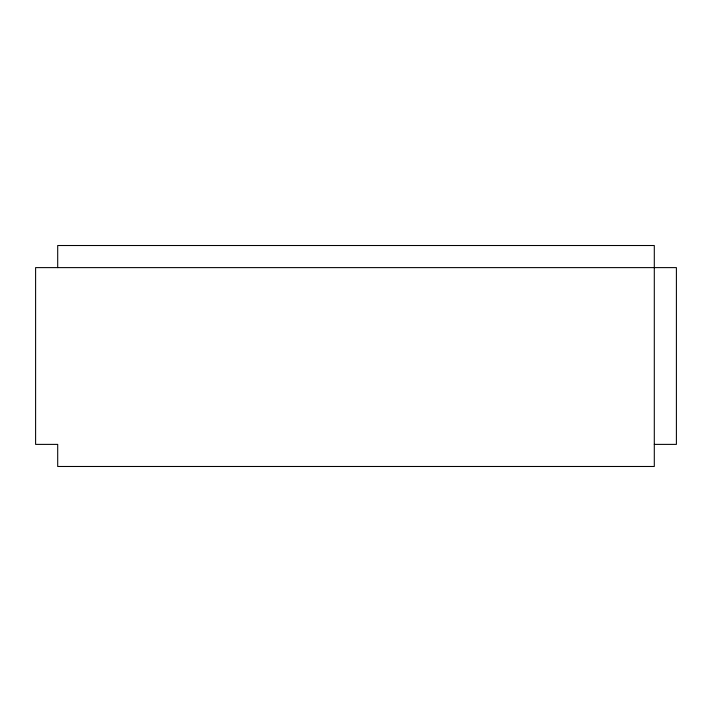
<?xml version="1.0" encoding="UTF-8"?>
<svg xmlns="http://www.w3.org/2000/svg" width="712" height="712" viewBox="0 0 712 712"><rect width="100%" height="100%" fill="white"/><g stroke="black" fill="none" stroke-linecap="round" stroke-linejoin="round"><path stroke-width="1.07" d="M654.301 444.386L676.4 444.386L676.4 267.614L35.6 267.614L35.6 444.386L57.699 444.386L57.699 466.485L654.301 466.485L654.301 245.515L57.699 245.515L57.699 267.614"/></g></svg>
